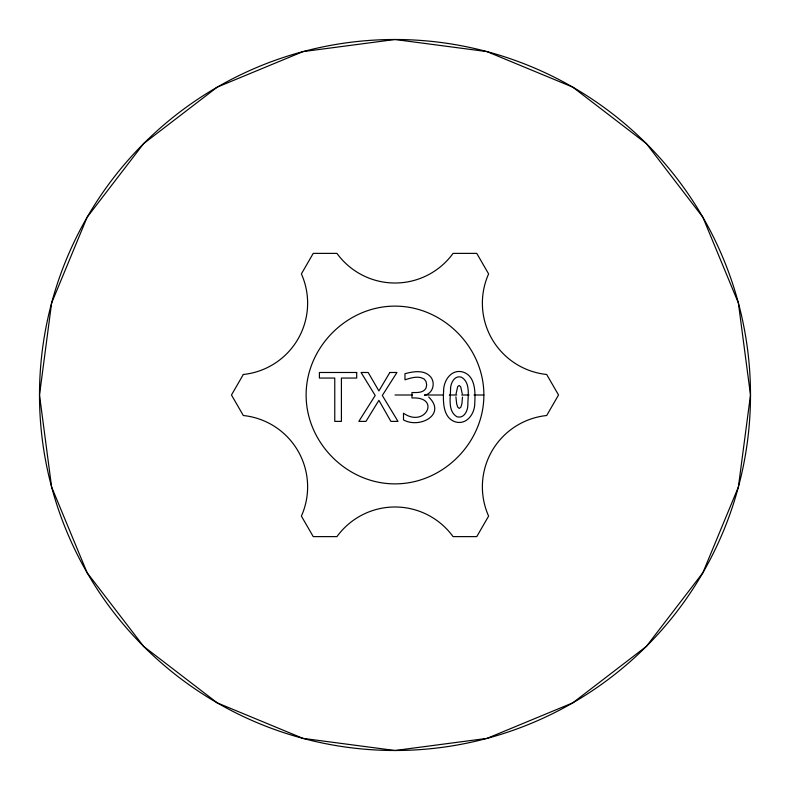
<?xml version="1.0" encoding="UTF-8"?>
<svg xmlns="http://www.w3.org/2000/svg" width="790" height="790" viewBox="0 0 790 790"><rect width="100%" height="100%" fill="white"/><g stroke="black" fill="none" stroke-linecap="round" stroke-linejoin="round"><path stroke-width="1.19" d="M462.486 397.084L461.933 403.631L460.847 407.215L459.247 408.42L457.637 407.008L456.66 403.7L455.899 396.827M483.875 395C483.934 442.874 442.874 483.934 395 483.875C347.126 483.934 306.066 442.874 306.125 395C306.066 347.126 347.126 306.066 395 306.125C442.874 306.066 483.934 347.126 483.875 395L474 395M456.037 394.003L457.667 386.666L459.109 385.49L460.669 386.735L462.288 393.904M424.428 395.217C432.732 393.884 435.695 383.318 430.827 377.077C424.516 369.483 413.318 371.428 404.974 373.7L404.974 379.793C411.047 377.897 418.453 375.378 424.299 379.17L426.067 381.59L426.659 384.868L426.027 388.137C423.282 393.163 416.834 392.541 411.955 392.531L411.955 397.972C441.264 396.373 425.435 428.516 403.502 413.229L403.502 419.915C419.579 428.881 446.972 414.641 428.684 396.985M395 395L412.281 395M424.625 395L443.141 395M449.312 395L456.719 395M461.656 395L469.062 395M443.605 391.109C443.022 401.873 442.904 418.029 455.494 421.929C467.028 425.168 474.978 413.288 474.77 402.969C475.373 392.166 475.541 375.912 462.861 372.011C451.238 368.733 443.397 380.78 443.605 391.109M450.577 387.999C450.636 397.153 447.397 411.254 457.025 416.784C463.661 418.799 467.502 411.393 467.818 405.843C467.749 396.718 470.988 382.646 461.37 377.156C454.773 375.141 450.962 382.498 450.577 387.999M51.617 302.995L39.5 395L51.617 487.005L87.127 572.75L143.622 646.378L217.25 702.873L302.995 738.383L395 750.5L487.005 738.383L572.75 702.873L646.378 646.378L702.873 572.75L738.383 487.005L750.5 395L738.383 302.995L702.873 217.25L646.378 143.622L572.75 87.127L487.005 51.617L395 39.5L302.995 51.617L217.25 87.127L143.622 143.622L87.127 217.25L51.617 302.995M243.32 374.48L231.47 395L243.32 415.52A71.712 71.712 0 0 1 301.385 516.097L313.235 536.617L336.935 536.617A71.712 71.712 0 0 1 453.065 536.617L476.765 536.617L488.615 516.097A71.712 71.712 0 0 1 546.68 415.52L558.53 395L546.68 374.48A71.712 71.712 0 0 1 488.615 273.903L476.765 253.383L453.065 253.383A71.712 71.712 0 0 1 336.935 253.383L313.235 253.383L301.385 273.903A71.712 71.712 0 0 1 243.32 374.48M389.845 372.485L378.904 390.932L368.17 372.485L361.06 372.485L375.211 395.484L358.828 421.386L365.968 421.386L378.904 400.323L390.892 421.386L398.002 421.386L382.311 395.484L396.955 372.485L389.845 372.485M356.705 372.485L319.407 372.485L319.407 378.055L334.762 378.055L334.762 421.386L341.408 421.386L341.408 378.055L356.705 378.055L356.705 372.485M217.25 702.873A355.5 355.5 0 0 0 750.5 395A355.5 355.5 0 0 0 217.25 87.127A355.5 355.5 0 0 0 217.25 702.873"/></g></svg>
